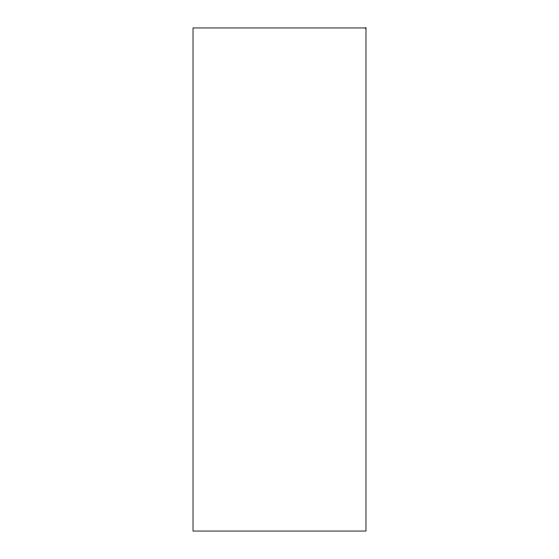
<?xml version="1.0" encoding="UTF-8"?>
<svg xmlns="http://www.w3.org/2000/svg" width="559" height="559" viewBox="0 0 559 559"><rect width="100%" height="100%" fill="white"/><g stroke="black" fill="none" stroke-linecap="round" stroke-linejoin="round"><path stroke-width="0.84" d="M365.97 27.95L193.03 27.95L193.03 531.05L365.97 531.05L365.97 27.95"/></g></svg>
